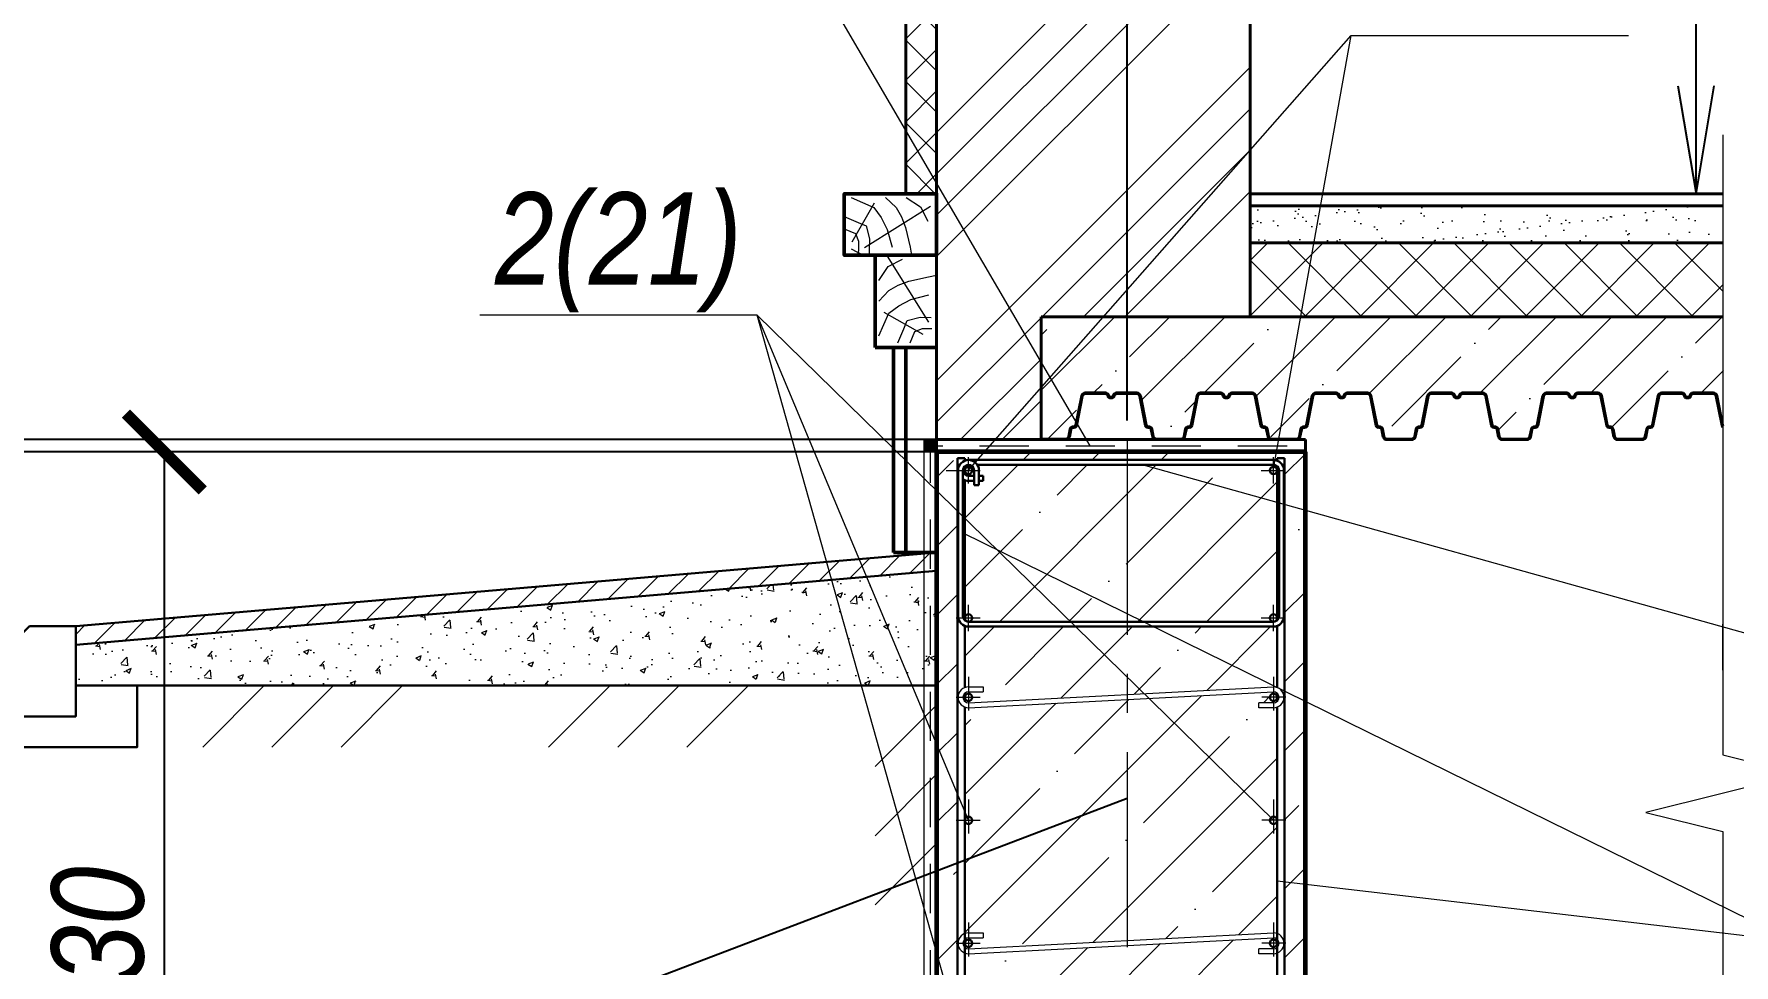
# Model space of a CAD drawing. Header units: millimetres. Extents: x 1582001 to 3303937, y 226471 to 491235.
# Drawn here: x 1839764 to 1845293, y 343861 to 346889 of the extents above; entities that cross this region are included whole.
import ezdxf

# ---------------------------------------------------------------- set-up
doc = ezdxf.new("R2010")
doc.units = ezdxf.units.MM
for name, pattern in [('CENTER', [50.8, 31.75, -6.35, 6.35, -6.35]), ('CONTI', [0]), ('DASHDOT', [25.4, 12.7, -6.35, 0, -6.35])]:
    doc.linetypes.add(name, pattern=pattern)
doc.layers.get('Defpoints').update_dxf_attribs({"color": 255, "lineweight": 30})
for name, color, linetype, lineweight in [('A-Wall-G', 22, 'Continuous', 50), ('армирование', 20, 'Continuous', 30), ('Монолит', 234, 'Continuous', 60), ('Осевые', 214, 'DASHDOT', 13), ('Оси', 251, 'CENTER', 9), ('перекрытия', 7, 'Continuous', 40), ('Размеры', 7, 'Continuous', 18), ('средние', 92, 'Continuous', 30), ('Стены несущие', 7, 'Continuous', 40), ('Штриховка', 252, 'Continuous', 15)]:
    doc.layers.add(name, color=color, linetype=linetype, lineweight=lineweight)
doc.styles.get("Standard").update_dxf_attribs({"font": 'ARIALNI.TTF', "height": 300})
doc.styles.add('Текст', font='ARIALNI.TTF')
doc.dimstyles.new('х2', dxfattribs={"dimscale": 100, "dimtxt": 2.5, "dimasz": 2.5, "dimexe": 1.25, "dimexo": 0.625, "dimtad": 1, "dimdec": 0, "dimlfac": 0.5, "dimtxsty": 'Standard', "dimblk": 'ARCHTICK', "dimcen": 2.5, "dimadec": 0, "dimazin": 0, "dimtfac": 1, "dimtdec": 0, "dimtmove": 0, "dimatfit": 3, "dimfxl": 0, "dimarcsym": 0})

# ---------------------------------------------------------------- blocks, each defined once
blk = doc.blocks.new('_ArchTick')
at = {"color": 0, "linetype": 'ByBlock', "const_width": 0.15}
blk.add_lwpolyline([(-0.5, -0.5), (0.5, 0.5)], dxfattribs=at)
blk = doc.blocks.new('*D1310')
at = {"layer": 'Defpoints', "color": 0, "lineweight": -3, "ltscale": 100, "transparency": 16777216}
for p in [(1842699.3, 345530.1), (1839058.5, 344870.1), (1839526.1, 344870.1)]:
    blk.add_point(p, dxfattribs=at)
at = {"layer": 'Размеры', "color": 0, "lineweight": -2, "ltscale": 100, "transparency": 16777216}
for p, q in [((1842636.8, 345530.1), (1838933.5, 345530.1)), ((1839058.5, 345530.1), (1839058.5, 344870.1)), ((1839463.6, 344870.1), (1838933.5, 344870.1))]:
    blk.add_line(p, q, dxfattribs=at)
at = {"layer": 'Размеры', "color": 0, "lineweight": -2, "ltscale": 100, "transparency": 16777216, "xscale": 250, "yscale": 250, "zscale": 250}
for p, rotation in [((1839058.5, 345530.1), 90), ((1839058.5, 344870.1), 270)]:
    blk.add_blockref('_ArchTick', p, dxfattribs=dict(at, rotation=rotation))
at = {"layer": 'Размеры', "color": 0, "ltscale": 100, "transparency": 16777216, "insert": (1838746.7, 345230.1), "char_height": 300, "attachment_point": 5, "rotation": 90}
blk.add_mtext('330', dxfattribs=at)
blk = doc.blocks.new('*D1311')
at = {"layer": 'Defpoints', "color": 0, "lineweight": -3, "ltscale": 100, "transparency": 16777216}
for p in [(1839058.5, 345570.1), (1842792.9, 345570.1), (1842792.9, 345530.1)]:
    blk.add_point(p, dxfattribs=at)
at = {"layer": 'Размеры', "color": 0, "lineweight": -2, "ltscale": 100, "transparency": 16777216}
for p, q in [((1839058.5, 345570.1), (1839058.5, 346560.4)), ((1842730.4, 345570.1), (1838933.5, 345570.1)), ((1839058.5, 345530.1), (1839058.5, 345570.1)), ((1842730.4, 345530.1), (1838933.5, 345530.1)), ((1839058.5, 345530.1), (1839058.5, 345280.1))]:
    blk.add_line(p, q, dxfattribs=at)
at = {"layer": 'Размеры', "color": 0, "lineweight": -2, "ltscale": 100, "transparency": 16777216, "xscale": 250, "yscale": 250, "zscale": 250}
for p, rotation in [((1839058.5, 345570.1), 270), ((1839058.5, 345530.1), 90)]:
    blk.add_blockref('_ArchTick', p, dxfattribs=dict(at, rotation=rotation))
at = {"layer": 'Размеры', "color": 0, "ltscale": 100, "transparency": 16777216, "insert": (1838842.8, 346315.2), "char_height": 300, "attachment_point": 5, "rotation": 90}
blk.add_mtext('20', dxfattribs=at)
blk = doc.blocks.new('*D1314')
at = {"layer": 'Defpoints', "color": 0, "lineweight": -3, "ltscale": 100, "transparency": 16777216}
for p in [(1840187.8, 345530.1), (1842754.2, 345530.1), (1841799.3, 342070.1)]:
    blk.add_point(p, dxfattribs=at)
at = {"layer": 'Размеры', "color": 0, "lineweight": -2, "ltscale": 100, "transparency": 16777216}
for p, q in [((1842691.7, 345530.1), (1840062.8, 345530.1)), ((1840187.8, 342070.1), (1840187.8, 345530.1)), ((1841736.8, 342070.1), (1840062.8, 342070.1))]:
    blk.add_line(p, q, dxfattribs=at)
at = {"layer": 'Размеры', "color": 0, "lineweight": -2, "ltscale": 100, "transparency": 16777216, "xscale": 250, "yscale": 250, "zscale": 250}
for p, rotation in [((1840187.8, 345530.1), 90), ((1840187.8, 342070.1), 270)]:
    blk.add_blockref('_ArchTick', p, dxfattribs=dict(at, rotation=rotation))
at = {"layer": 'Размеры', "color": 0, "ltscale": 100, "transparency": 16777216, "insert": (1839972.2, 343800.1), "char_height": 300, "attachment_point": 5, "rotation": 90}
blk.add_mtext('1730', dxfattribs=at)
blk = doc.blocks.new('*D1601')
at = {"layer": 'Defpoints', "color": 0, "lineweight": -3, "ltscale": 100, "transparency": 16777216}
for p in [(1843719.3, 348244.9), (1843719.3, 346817.7), (1843319.3, 345570.1)]:
    blk.add_point(p, dxfattribs=at)
at = {"layer": 'Размеры', "color": 0, "lineweight": -2, "ltscale": 100, "transparency": 16777216}
for p, q in [((1843319.3, 345632.6), (1843319.3, 348369.9)), ((1843719.3, 346880.2), (1843719.3, 348369.9)), ((1843319.3, 348244.9), (1843719.3, 348244.9)), ((1843719.3, 348244.9), (1844650.7, 348244.9))]:
    blk.add_line(p, q, dxfattribs=at)
at = {"layer": 'Размеры', "color": 0, "lineweight": -2, "ltscale": 100, "transparency": 16777216, "xscale": 250, "yscale": 250, "zscale": 250, "rotation": 180}
blk.add_blockref('_ArchTick', (1843319.3, 348244.9), dxfattribs=at)
at = {"layer": 'Размеры', "color": 0, "lineweight": -2, "ltscale": 100, "transparency": 16777216, "xscale": 250, "yscale": 250, "zscale": 250}
blk.add_blockref('_ArchTick', (1843719.3, 348244.9), dxfattribs=at)
at = {"layer": 'Размеры', "color": 0, "ltscale": 100, "transparency": 16777216, "insert": (1844310, 348460.6), "char_height": 300, "attachment_point": 5}
blk.add_mtext('200', dxfattribs=at)
blk = doc.blocks.new('1')
at = {"layer": 'перекрытия', "lineweight": 40, "ltscale": 100}
for p, q in [((132.3, 142.3), (113.5, 46.8)), ((134, 141.9), (115.3, 46.5)), ((209.6, 151.8), (143.9, 151.8)), ((209.6, 150), (143.9, 150)), ((229.8, 137.8), (225.5, 137.8)), ((229.8, 136), (225.5, 136)), ((311.4, 151.8), (245.6, 151.8)), ((311.4, 150), (245.6, 150)), ((321.2, 141.9), (340, 46.5)), ((323, 142.3), (341.8, 46.8)), ((507.3, 142.3), (488.5, 46.8)), ((509, 141.9), (490.3, 46.5)), ((584.6, 151.8), (518.9, 151.8)), ((584.6, 150), (518.9, 150)), ((604.8, 137.8), (600.5, 137.8)), ((604.8, 136), (600.5, 136)), ((686.4, 151.8), (620.6, 151.8)), ((686.4, 150), (620.6, 150)), ((696.2, 141.9), (715, 46.5)), ((698, 142.3), (716.8, 46.8)), ((0, 1.8), (80.3, 1.8)), ((95, 33.9), (90.3, 10)), ((96.7, 33.5), (92, 9.7)), ((107.4, 41.8), (104.6, 41.8)), ((107.4, 40), (104.6, 40)), ((347.8, 41.8), (350.7, 41.8)), ((347.8, 40), (350.7, 40)), ((358.5, 33.5), (363.2, 9.7)), ((360.3, 33.9), (365, 10)), ((375, 1.8), (455.3, 1.8)), ((375, 0), (455.3, 0)), ((470, 33.9), (465.3, 10)), ((470, 33.9), (465.3, 10)), ((471.7, 33.5), (467, 9.7)), ((471.7, 33.5), (467, 9.7)), ((482.4, 41.8), (479.6, 41.8)), ((482.4, 41.8), (479.6, 41.8)), ((482.4, 40), (479.6, 40)), ((482.4, 40), (479.6, 40)), ((722.8, 41.8), (725.7, 41.8)), ((722.8, 40), (725.7, 40)), ((733.5, 33.5), (738.2, 9.7)), ((735.3, 33.9), (740, 10)), ((750, 1.8), (830.3, 1.8)), ((750, 0), (830.3, 0))]:
    blk.add_line(p, q, dxfattribs=at)
for centre, radius, start, end in [((143.9, 140), 11.8, 90, 168.8738), ((143.9, 140), 10, 90, 168.8738), ((209.6, 142), 9.8, 7.1808, 90), ((209.6, 142), 8, 7.1808, 90), ((225.5, 144), 8, 187.1808, 270), ((225.5, 144), 6.2, 187.1808, 270), ((229.8, 144), 6.2, 270, 352.8192), ((229.8, 144), 8, 270, 352.8192), ((245.6, 142), 9.8, 90, 172.8192), ((245.6, 142), 8, 90, 172.8192), ((311.4, 140), 11.8, 11.1262, 90), ((311.4, 140), 10, 11.1262, 90), ((518.9, 140), 11.8, 90, 168.8738), ((518.9, 140), 10, 90, 168.8738), ((584.6, 142), 9.8, 7.1808, 90), ((584.6, 142), 8, 7.1808, 90), ((600.5, 144), 8, 187.1808, 270), ((600.5, 144), 6.2, 187.1808, 270), ((604.8, 144), 6.2, 270, 352.8192), ((604.8, 144), 8, 270, 352.8192), ((620.6, 142), 9.8, 90, 172.8192), ((620.6, 142), 8, 90, 172.8192), ((686.4, 140), 11.8, 11.1262, 90), ((686.4, 140), 10, 11.1262, 90), ((80.3, 12), 10.2, 270, 348.8738), ((80.3, 12), 12, 270, 348.8738), ((104.6, 32), 9.8, 90, 168.8738), ((104.6, 32), 8, 90, 168.8738), ((107.4, 48), 6.2, 270, 348.8738), ((107.4, 48), 8, 270, 348.8738), ((347.8, 48), 8, 191.1262, 270), ((347.8, 48), 6.2, 191.1262, 270), ((350.7, 32), 9.8, 11.1262, 90), ((350.7, 32), 8, 11.1262, 90), ((375, 12), 12, 191.1262, 270), ((375, 12), 10.2, 191.1262, 270), ((455.3, 12), 10.2, 270, 348.8738), ((455.3, 12), 10.2, 270, 348.8738), ((455.3, 12), 12, 270, 348.8738), ((455.3, 12), 12, 270, 348.8738), ((479.6, 32), 9.8, 90, 168.8738), ((479.6, 32), 9.8, 90, 168.8738), ((479.6, 32), 8, 90, 168.8738), ((479.6, 32), 8, 90, 168.8738), ((482.4, 48), 6.2, 270, 348.8738), ((482.4, 48), 6.2, 270, 348.8738), ((482.4, 48), 8, 270, 348.8738), ((482.4, 48), 8, 270, 348.8738), ((722.8, 48), 8, 191.1262, 270), ((722.8, 48), 6.2, 191.1262, 270), ((725.7, 32), 9.8, 11.1262, 90), ((725.7, 32), 8, 11.1262, 90), ((750, 12), 12, 191.1262, 270), ((750, 12), 10.2, 191.1262, 270)]:
    blk.add_arc(centre, radius, start, end, dxfattribs=at)

msp = doc.modelspace()

# ---------------------------------------------------------------- hatches: boundary and pattern name
at = {"layer": 'Размеры', "ltscale": 100}
h = msp.add_hatch(dxfattribs=at)
h.set_pattern_fill('ANSI34', color=256, scale=30, style=0)
h.set_pattern_definition([(45, (310610.5, 67226.4), (-404.11153, 404.11153), []), (45, (310745.2, 67226.4), (-404.11153, 404.11153), []), (45, (310879.9, 67226.4), (-404.11153, 404.11153), []), (45, (311014.6, 67226.4), (-404.11153, 404.11153), [])])
h.paths.add_polyline_path([(1842699.3, 345570.1), (1843039.3, 345570.1), (1843039.3, 345970.1), (1843719.3, 345970.1), (1843719.3, 347665.3), (1843284.3, 347665.3), (1843221.8, 347415.3), (1843096.8, 347915.3), (1843034.3, 347665.3), (1842699.3, 347665.3)])
h = msp.add_hatch(dxfattribs=at)
h.set_pattern_fill('ANSI37', color=256, scale=30, style=0)
h.set_pattern_definition([(45, (310610.51, 67226.4), (-67.351921, 67.351921), []), (135, (310610.51, 67226.4), (-67.351921, -67.351921), [])])
h.paths.add_polyline_path([(1842699.3, 347665.3), (1842599.3, 347665.3), (1842599.3, 346370.1), (1842699.3, 346370.1)])
h = msp.add_hatch(dxfattribs=at)
h.set_pattern_fill('AR-SAND', color=256, scale=2, style=0)
h.set_pattern_definition([(37.5, (310610.51, 67226.4), (-3.2000626, 97.8826475), [0, -77.216, 0, -86.36, 0, -82.55]), (7.5, (310610.51, 67226.4), (89.904657, 143.36502), [0, -41.656, 0, -69.596, 0, -26.67]), (327.5, (310548.03, 67226.4), (158.198474, 0.287437), [0, -25.4, 0, -91.44, 0, -119.38]), (317.5, (310548.03, 67226.4), (152.71129, 44.585865), [0, -12.7, 0, -59.944, 0, -68.58])])
h.paths.add_polyline_path([(1845256.9, 346210.1), (1845256.9, 346330.1), (1843719.3, 346330.1), (1843719.3, 346210.1)])
h = msp.add_hatch(dxfattribs=at)
h.set_pattern_fill('ANSI37', color=256, scale=40, style=0)
h.set_pattern_definition([(45, (310610.51, 67226.4), (-89.802561, 89.802561), []), (135, (310610.51, 67226.4), (-89.802561, -89.802561), [])])
h.paths.add_polyline_path([(1845256.9, 345970.1), (1845256.9, 346210.1), (1843719.3, 346210.1), (1843719.3, 345970.1)])
h = msp.add_hatch(dxfattribs=at)
h.set_pattern_fill('ANSI35', color=256, scale=40, style=0)
h.set_pattern_definition([(45, (311969.05, 67226.4), (-179.605122, 179.605122), []), (45, (312148.65, 67226.4), (-179.605122, 179.605122), [317.5, -63.5, 0, -63.5])])
h.paths.add_polyline_path([(1843039.3, 345571.9), (1843039.3, 345970.1), (1845256.9, 345970.1), (1845262.1, 345618.1), (1845233.2, 345719.2), (1845051.6, 345719.9), (1844994.6, 345571.9), (1844914.3, 345571.9), (1844853.9, 345721.4), (1844680.1, 345721.5), (1844619.6, 345571.9), (1844539.3, 345571.9), (1844479.4, 345721.3), (1844302, 345720.2), (1844244.6, 345571.9), (1844164.3, 345571.9), (1844107.4, 345719.8), (1844100.7, 345721.9), (1843928.7, 345721), (1843869.6, 345571.9), (1843789.3, 345571.9), (1843733.2, 345719.2), (1843725.7, 345721.9), (1843558.2, 345721.9), (1843546.6, 345712.4), (1843494.6, 345571.9), (1843414.3, 345571.9), (1843362.3, 345712.4), (1843353, 345721.7), (1843183.2, 345721.9), (1843171.2, 345710.6), (1843119.6, 345571.9)])
at = {"layer": 'Размеры', "linetype": 'Continuous', "ltscale": 20}
for points in [[(1842699.3, 345530.1), (1842659.3, 345530.1), (1842659.3, 345570.1), (1842699.3, 345530.1)], [(1842699.3, 345530.1), (1842699.3, 345570.1), (1842659.3, 345570.1), (1842699.3, 345530.1)]]:
    msp.add_hatch(color=256, dxfattribs=at).paths.add_polyline_path(points, flags=0)
at = {"layer": 'Размеры', "ltscale": 100}
h = msp.add_hatch(dxfattribs=at)
h.set_pattern_fill('ANSI35', color=256, scale=50, style=0)
h.set_pattern_definition([(45, (310610.5, 67226.4), (-224.5064, 224.5064), []), (45, (310835.02, 67226.4), (-224.5064, 224.5064), [396.875, -79.375, 0, -79.375])])
h.paths.add_polyline_path([(1843319.3, 345488.1), (1843319.3, 344978.1), (1843795.3, 344978.1, -0.414214), (1843783.3, 344990.1, -1), (1843807.3, 344990.1), (1843807.3, 345470.1, -1), (1843783.3, 345470.1, -0.414214), (1843795.3, 345482.1), (1843795.3, 345488.1)], flags=17)
h.paths.add_polyline_path([(1842791.3, 344990.1, -1), (1842815.3, 344990.1, -0.414214), (1842803.3, 344978.1), (1843319.3, 344978.1), (1843319.3, 345488.1), (1842832.1, 345488.1, -0.140388), (1842837.3, 345470.1), (1842837.3, 345452.1), (1842851.3, 345452.1), (1842851.3, 345436.1), (1842837.3, 345436.1), (1842837.3, 345422.1), (1842821.3, 345422.1), (1842821.3, 345436.1), (1842803.3, 345436.1, -0.090423), (1842791.3, 345438.3)], flags=17)
h.paths.add_polyline_path([(1843319.3, 344741.1), (1843319.3, 344962.1), (1842803.3, 344962.1, -0.090423), (1842791.3, 344964.3), (1842791.3, 344763.9, -0.090423), (1842803.3, 344766.1), (1842851.3, 344766.1), (1842851.3, 344750.1), (1842803.3, 344750.1), (1842803.3, 344744.1, -0.414214), (1842815.3, 344732.1, -0.414214), (1842803.3, 344720.1), (1842803.3, 344714.1)], flags=17)
h.paths.add_polyline_path([(1843795.3, 344766.1, -0.090423), (1843807.3, 344763.9), (1843807.3, 344964.3, -0.090423), (1843795.3, 344962.1), (1843319.3, 344962.1), (1843319.3, 344741.1)], flags=17)
h.paths.add_polyline_path([(1843319.3, 343941.1), (1843795.3, 343966.1, -0.090423), (1843807.3, 343963.9), (1843807.3, 344332.1, -1), (1843783.3, 344332.1, -1), (1843807.3, 344332.1), (1843807.3, 344700.3, -0.090423), (1843795.3, 344698.1), (1843747.3, 344698.1), (1843747.3, 344714.1), (1843795.3, 344714.1), (1843795.3, 344720.1, -0.414214), (1843783.3, 344732.1, -0.414214), (1843795.3, 344744.1), (1843795.3, 344750.1), (1843319.3, 344725.1)], flags=17)
h.paths.add_polyline_path([(1843319.3, 344725.1), (1842803.3, 344698.1, -0.090423), (1842791.3, 344700.3), (1842791.3, 344332.1, -1), (1842815.3, 344332.1, -1), (1842791.3, 344332.1), (1842791.3, 343963.9, -0.090423), (1842803.3, 343966.1), (1842851.3, 343966.1), (1842851.3, 343950.1), (1842803.3, 343950.1), (1842803.3, 343944.1, -0.414214), (1842815.3, 343932.1, -0.414214), (1842803.3, 343920.1), (1842803.3, 343914.1), (1843319.3, 343941.1)], flags=17)
h.paths.add_polyline_path([(1843319.3, 343141.1), (1843319.3, 343925.1), (1842803.3, 343898.1, -0.090423), (1842791.3, 343900.3), (1842791.3, 343532.1, -1), (1842815.3, 343532.1, -1), (1842791.3, 343532.1), (1842791.3, 343163.9, -0.090423), (1842803.3, 343166.1), (1842851.3, 343166.1), (1842851.3, 343150.1), (1842803.3, 343150.1), (1842803.3, 343144.1, -0.414214), (1842815.3, 343132.1, -0.414214), (1842803.3, 343120.1), (1842803.3, 343114.1)], flags=17)
h.paths.add_polyline_path([(1843795.3, 343166.1, -0.090423), (1843807.3, 343163.9), (1843807.3, 343532.1, -1), (1843783.3, 343532.1, -1), (1843807.3, 343532.1), (1843807.3, 343900.3, -0.090423), (1843795.3, 343898.1), (1843747.3, 343898.1), (1843747.3, 343914.1), (1843795.3, 343914.1), (1843795.3, 343920.1, -0.414214), (1843783.3, 343932.1, -0.414214), (1843795.3, 343944.1), (1843795.3, 343950.1), (1843319.3, 343925.1), (1843319.3, 343141.1)], flags=17)
h.paths.add_polyline_path([(1843319.3, 343125.1), (1843319.3, 342341.1), (1843795.3, 342366.1, -0.090423), (1843807.3, 342363.9), (1843807.3, 342732.1, -1), (1843783.3, 342732.1, -1), (1843807.3, 342732.1), (1843807.3, 343100.3, -0.090423), (1843795.3, 343098.1), (1843747.3, 343098.1), (1843747.3, 343114.1), (1843795.3, 343114.1), (1843795.3, 343120.1, -0.414214), (1843783.3, 343132.1, -0.414214), (1843795.3, 343144.1), (1843795.3, 343150.1)], flags=17)
h.paths.add_polyline_path([(1843319.3, 343125.1), (1842803.3, 343098.1, -0.090423), (1842791.3, 343100.3), (1842791.3, 342732.1, -1), (1842815.3, 342732.1, -1), (1842791.3, 342732.1), (1842791.3, 342363.9, -0.090423), (1842803.3, 342366.1), (1842851.3, 342366.1), (1842851.3, 342350.1), (1842803.3, 342350.1), (1842803.3, 342344.1, -0.414214), (1842815.3, 342332.1, -0.414214), (1842803.3, 342320.1), (1842803.3, 342314.1), (1843319.3, 342341.1)], flags=17)
h.paths.add_polyline_path([(1842803.3, 342298.1, -0.090423), (1842791.3, 342300.3), (1842791.3, 342016.1), (1843319.3, 342016.1), (1843319.3, 342325.1)], flags=17)
h.paths.add_polyline_path([(1843319.3, 342325.1), (1843319.3, 342016.1), (1843807.3, 342016.1), (1843807.3, 342300.3, -0.090423), (1843795.3, 342298.1), (1843747.3, 342298.1), (1843747.3, 342314.1), (1843795.3, 342314.1), (1843795.3, 342320.1, -0.414214), (1843783.3, 342332.1, -0.414214), (1843795.3, 342344.1), (1843795.3, 342350.1)], flags=17)
h.paths.add_polyline_path([(1844287.3, 341972.1, -0.414214), (1844299.3, 341984.1), (1843899.3, 341984.1, -0.414214), (1843911.3, 341972.1, -1), (1843887.3, 341972.1, -0.414214), (1843899.3, 341984.1), (1843831.3, 341984.1), (1843831.3, 341370.1), (1843807.3, 341370.1), (1843807.3, 341984.1), (1843499.3, 341984.1, -0.414214), (1843511.3, 341972.1, -1), (1843487.3, 341972.1, -0.414214), (1843499.3, 341984.1), (1843319.3, 341984.1), (1843319.3, 341356.1), (1843499.3, 341356.1, -0.414214), (1843487.3, 341368.1, -1), (1843511.3, 341368.1, -0.414214), (1843499.3, 341356.1), (1843899.3, 341356.1, -0.414214), (1843887.3, 341368.1, -1), (1843911.3, 341368.1, -0.414214), (1843899.3, 341356.1), (1844299.3, 341356.1, -0.414214), (1844287.3, 341368.1, -1), (1844311.3, 341368.1, -0.414214), (1844299.3, 341356.1), (1844699.3, 341356.1, -0.414214), (1844687.3, 341368.1, -1), (1844711.3, 341368.1, -0.414214), (1844699.3, 341356.1), (1844763.1, 341356.1), (1844763.1, 341324.1), (1843319.3, 341324.1), (1843319.3, 341270.1), (1844799.3, 341270.1), (1844799.3, 342070.1), (1843899.3, 342070.1), (1843899.3, 345530.1), (1843319.3, 345530.1), (1843319.3, 345504.1), (1843795.3, 345504.1, -0.090423), (1843807.3, 345501.9), (1843807.3, 345510.1), (1843831.3, 345510.1), (1843831.3, 342016.1), (1844759.3, 342016.1), (1844759.3, 341984.1), (1844699.3, 341984.1, -0.414214), (1844711.3, 341972.1, -1), (1844687.3, 341972.1, -0.414214), (1844699.3, 341984.1), (1844299.3, 341984.1, -0.414214), (1844311.3, 341972.1, -1)])
h.paths.add_polyline_path([(1843087.3, 341972.1, -0.414214), (1843099.3, 341984.1), (1842791.3, 341984.1), (1842791.3, 341370.1), (1842767.3, 341370.1), (1842767.3, 341984.1), (1842699.3, 341984.1, -0.414214), (1842711.3, 341972.1, -1), (1842687.3, 341972.1, -0.414214), (1842699.3, 341984.1), (1842299.3, 341984.1, -0.414214), (1842311.3, 341972.1, -1), (1842287.3, 341972.1, -0.414214), (1842299.3, 341984.1), (1841899.3, 341984.1, -0.414214), (1841911.3, 341972.1, -1), (1841887.3, 341972.1, -0.414214), (1841899.3, 341984.1), (1841839.3, 341984.1), (1841839.3, 342016.1), (1842767.3, 342016.1), (1842767.3, 345510.1), (1842791.3, 345510.1), (1842791.3, 345501.9, -0.090423), (1842803.3, 345504.1), (1843319.3, 345504.1), (1843319.3, 345530.1), (1842699.3, 345530.1), (1842699.3, 342070.1), (1841799.3, 342070.1), (1841799.3, 341270.1), (1843319.3, 341270.1), (1843319.3, 341324.1), (1841843.1, 341324.1), (1841843.1, 341356.1), (1841899.3, 341356.1, -0.414214), (1841887.3, 341368.1, -1), (1841911.3, 341368.1, -0.414214), (1841899.3, 341356.1), (1842299.3, 341356.1, -0.414214), (1842287.3, 341368.1, -1), (1842311.3, 341368.1, -0.414214), (1842299.3, 341356.1), (1842699.3, 341356.1, -0.414214), (1842687.3, 341368.1, -1), (1842711.3, 341368.1, -0.414214), (1842699.3, 341356.1), (1843099.3, 341356.1, -0.414214), (1843087.3, 341368.1, -1), (1843111.3, 341368.1, -0.414214), (1843099.3, 341356.1), (1843319.3, 341356.1), (1843319.3, 341984.1), (1843099.3, 341984.1, -0.414214), (1843111.3, 341972.1, -1)])
h.paths.add_polyline_path([(1842959.9, 343884.1), (1843662.7, 343884.1), (1843662.7, 343427.7), (1842959.9, 343427.7)], flags=9)
h = msp.add_hatch(dxfattribs=at)
h.set_pattern_fill('ANSI31', color=256, scale=20, style=0)
h.set_pattern_definition([(45, (310610.51, 67226.4), (-44.9012806, 44.9012806), [])])
h.paths.add_polyline_path([(1842699.3, 345143.2), (1842699.3, 345203.4), (1839899.3, 344963.2), (1839899.3, 344903)])
h = msp.add_hatch(dxfattribs=at)
h.set_pattern_fill('AR-CONC', color=256, style=0)
h.set_pattern_definition([(50, (310610.51, 67226.4), (182.184669, -15.939086), [19.05, -209.55]), (355, (310610.51, 67226.4), (-35.242826, 191.056643), [15.24, -167.64]), (100.451, (310625.7, 67225.07), (146.942502, 175.116688), [16.19, -178.09]), (46.1842, (310610.5, 67277.2), (271.07904, -42.042328), [28.575, -314.325]), (96.6356, (310633.1, 67273.7), (237.404234, 247.425556), [24.285, -267.135]), (351.184, (310610.5, 67277.2), (237.404606, 247.42512), [22.86, -251.46]), (21, (310635.91, 67264.5), (151.61488, -102.265519), [19.05, -209.55]), (326, (310635.91, 67264.5), (61.802028, 184.187966), [15.24, -167.64]), (71.4514, (310648.55, 67255.98), (213.41649, 81.922858), [16.19, -178.09]), (37.5, (310610.51, 67226.4), (3.0886033, 84.555039), [0, -165.608, 0, -170.18, 0, -168.275]), (7.5, (310610.51, 67226.4), (66.8196625, 100.180575), [0, -97.028, 0, -161.798, 0, -64.135]), (327.5, (310553.87, 67226.4), (135.5905952, -5.728744), [0, -63.5, 0, -198.12, 0, -262.89]), (317.5, (310528.47, 67226.4), (148.129181, 25.426491), [0, -82.55, 0, -131.572, 0, -186.69])])
h.paths.add_polyline_path([(1842699.3, 344770.1), (1842699.3, 345143.2), (1839899.3, 344903), (1839899.3, 344770.1), (1840099.3, 344770.1)])

# ---------------------------------------------------------------- linework, layer by layer
at = {"layer": 'A-Wall-G', "ltscale": 100}
for p, q in [((1842699.3, 346170.1), (1842399.3, 346170.1)), ((1842699.3, 346170.1), (1842399.3, 346170.1)), ((1842499.3, 346170.1), (1842499.3, 345870.1)), ((1842499.3, 346170.1), (1842499.3, 345870.1)), ((1842499.3, 345870.1), (1842699.3, 345870.1)), ((1842499.3, 345870.1), (1842699.3, 345870.1)), ((1842559.3, 345870.1), (1842559.3, 345203.4)), ((1842599.3, 345870.1), (1842599.3, 345570.1)), ((1842599.3, 345870.1), (1842599.3, 345203.4)), ((1842699.3, 345203.4), (1842559.3, 345203.4))]:
    msp.add_line(p, q, dxfattribs=at)
msp.add_lwpolyline([(1842699.3, 346170.1), (1842399.3, 346170.1), (1842399.3, 346370.1), (1842699.3, 346370.1), (1842699.3, 346170.1)], dxfattribs=at)
msp.add_lwpolyline([(1842699.3, 346170.1), (1842399.3, 346170.1), (1842399.3, 346370.1), (1842699.3, 346370.1), (1842699.3, 346170.1)], dxfattribs=at)
at = {"layer": 'армирование'}
for p, q in [((1842767.3, 342016.1), (1842767.3, 345510.1)), ((1842767.3, 345510.1), (1842791.3, 345510.1)), ((1842791.3, 345501.9), (1842791.3, 345510.1)), ((1842803.3, 345504.1), (1843795.3, 345504.1)), ((1842809.3, 345498.1), (1842809.3, 345498.1)), ((1843807.3, 345510.1), (1843831.3, 345510.1)), ((1843807.3, 345501.9), (1843807.3, 345510.1)), ((1843831.3, 342016.1), (1843831.3, 345510.1)), ((1842769.3, 344996.1), (1842769.3, 345470.1)), ((1842785.3, 344996.1), (1842785.3, 345470.1)), ((1842785.3, 344996.1), (1842785.3, 345470.1)), ((1842785.3, 344996.1), (1842785.3, 345470.1)), ((1842791.3, 345456.7), (1842791.3, 345483.5)), ((1842791.3, 344988.7), (1842791.3, 345438.3)), ((1842821.3, 345452.1), (1842803.3, 345452.1)), ((1842821.3, 345436.1), (1842803.3, 345436.1)), ((1842821.3, 345422.1), (1842821.3, 345470.1)), ((1842832.1, 345488.1), (1843795.3, 345488.1)), ((1842832.1, 345488.1), (1843795.3, 345488.1)), ((1842832.1, 345488.1), (1843795.3, 345488.1)), ((1842837.3, 345422.1), (1842837.3, 345470.1)), ((1842851.3, 345452.1), (1842837.3, 345452.1)), ((1842851.3, 345436.1), (1842837.3, 345436.1)), ((1842851.3, 345436.1), (1842851.3, 345452.1)), ((1843807.3, 344982.7), (1843807.3, 345483.5)), ((1843813.3, 344996.1), (1843813.3, 345470.1)), ((1843829.3, 344996.1), (1843829.3, 345470.1)), ((1842821.3, 345422.1), (1842837.3, 345422.1)), ((1842791.3, 344763.9), (1842791.3, 344964.3)), ((1843795.3, 344978.1), (1842803.3, 344978.1)), ((1843795.3, 344962.1), (1842803.3, 344962.1)), ((1843807.3, 344763.9), (1843807.3, 344964.3)), ((1842791.3, 344718.7), (1842791.3, 344745.5)), ((1843807.3, 344718.7), (1843807.3, 344745.5)), ((1842791.3, 343163.9), (1842791.3, 344700.3)), ((1843807.3, 343163.9), (1843807.3, 344700.3)), ((1843807.3, 343163.9), (1843807.3, 344700.3)), ((1843807.3, 343163.9), (1843807.3, 344700.3)), ((1842791.3, 343918.7), (1842791.3, 343945.5)), ((1843807.3, 343918.7), (1843807.3, 343945.5))]:
    msp.add_line(p, q, dxfattribs=at)
at = {"layer": 'армирование', "lineweight": 20}
for p, q in [((1842803.3, 344714.1), (1843795.3, 344766.1)), ((1842803.3, 344766.1), (1842851.3, 344766.1)), ((1842803.3, 344714.1), (1843795.3, 344766.1)), ((1842803.3, 344714.1), (1843795.3, 344766.1)), ((1842803.3, 344750.1), (1842851.3, 344750.1)), ((1842803.3, 344698.1), (1843795.3, 344750.1)), ((1842851.3, 344766.1), (1842851.3, 344750.1)), ((1843795.3, 344714.1), (1843747.3, 344714.1)), ((1843747.3, 344698.1), (1843747.3, 344714.1)), ((1843795.3, 344698.1), (1843747.3, 344698.1)), ((1842803.3, 343914.1), (1843795.3, 343966.1)), ((1842803.3, 343966.1), (1842851.3, 343966.1)), ((1842803.3, 343914.1), (1843795.3, 343966.1)), ((1842803.3, 343914.1), (1843795.3, 343966.1)), ((1842803.3, 343950.1), (1842851.3, 343950.1)), ((1842803.3, 343898.1), (1843795.3, 343950.1)), ((1842851.3, 343966.1), (1842851.3, 343950.1)), ((1843795.3, 343914.1), (1843747.3, 343914.1)), ((1843747.3, 343898.1), (1843747.3, 343914.1)), ((1843795.3, 343898.1), (1843747.3, 343898.1))]:
    msp.add_line(p, q, dxfattribs=at)
at = {"layer": 'армирование'}
for centre in [(1842803.3, 345470.1), (1843795.3, 345470.1), (1842803.3, 344990.1), (1843795.3, 344990.1), (1842803.3, 344732.1), (1843795.3, 344732.1), (1842803.3, 344332.1), (1843795.3, 344332.1), (1843795.3, 344332.1), (1843795.3, 344332.1), (1842803.3, 343932.1), (1843795.3, 343932.1)]:
    msp.add_circle(centre, 12, dxfattribs=at)
for centre, radius, start, end in [((1842803.3, 345470.1), 34, 90, 180), ((1842803.3, 345470.1), 34, 90, 180), ((1842803.3, 345470.1), 34, 0, 90), ((1843795.3, 345470.1), 34, 0, 90), ((1842803.3, 345470.1), 18, 0, 180), ((1842803.3, 345470.1), 18, 90, 270), ((1842803.3, 345470.1), 34, 238.0343, 270), ((1843795.3, 345470.1), 18, 0, 90), ((1842803.3, 344996.1), 34, 180, 270), ((1842803.3, 344996.1), 18, 180, 270), ((1843795.3, 344996.1), 18, 270, 0), ((1843795.3, 344996.1), 34, 270, 0)]:
    msp.add_arc(centre, radius, start, end, dxfattribs=at)
at = {"layer": 'армирование', "lineweight": 20}
for centre, radius, start, end in [((1842803.3, 344732.1), 34, 90, 270), ((1842803.3, 344732.1), 18, 90, 270), ((1843795.3, 344732.1), 34, 270, 90), ((1843795.3, 344732.1), 18, 270, 90), ((1842803.3, 343932.1), 34, 90, 270), ((1842803.3, 343932.1), 18, 90, 270), ((1843795.3, 343932.1), 34, 270, 90), ((1843795.3, 343932.1), 18, 270, 90)]:
    msp.add_arc(centre, radius, start, end, dxfattribs=at)
at = {"layer": 'Монолит'}
for p, q in [((1842699.3, 345530.1), (1842699.3, 342070.1)), ((1843899.3, 345530.1), (1842699.3, 345530.1)), ((1843899.3, 342070.1), (1843899.3, 345530.1))]:
    msp.add_line(p, q, dxfattribs=at)
at = {"layer": 'Осевые', "ltscale": 50}
for p, q in [((1842803.3, 345427.6), (1842803.3, 345513)), ((1843795.3, 345427.6), (1843795.3, 345513)), ((1842731, 345470.1), (1842841.5, 345470.1)), ((1842731, 345470.1), (1842841.5, 345470.1)), ((1842731, 345470.1), (1842841.5, 345470.1)), ((1843755.5, 345470.1), (1843833.5, 345470.1)), ((1843755.5, 345470.1), (1843833.5, 345470.1)), ((1843755.5, 345470.1), (1843833.5, 345470.1)), ((1842803.3, 344947.6), (1842803.3, 345033)), ((1843795.3, 344947.6), (1843795.3, 345033)), ((1842763.5, 344990.1), (1842841.5, 344990.1)), ((1843755.5, 344990.1), (1843833.5, 344990.1)), ((1842803.3, 344799.2), (1842803.3, 344689.2)), ((1843795.3, 344799.2), (1843795.3, 344689.2)), ((1842763.5, 344732.1), (1842841.5, 344732.1)), ((1843835.1, 344732.1), (1843757.1, 344732.1)), ((1842803.3, 344399.2), (1842803.3, 344289.2)), ((1842803.3, 344399.2), (1842803.3, 344289.2)), ((1842803.3, 344399.2), (1842803.3, 344289.2)), ((1843795.3, 344399.2), (1843795.3, 344289.2)), ((1842763.5, 344332.1), (1842841.5, 344332.1)), ((1843835.1, 344332.1), (1843757.1, 344332.1)), ((1842803.3, 343999.2), (1842803.3, 343889.2)), ((1843795.3, 343999.2), (1843795.3, 343889.2)), ((1842763.5, 343932.1), (1842841.5, 343932.1)), ((1843835.1, 343932.1), (1843757.1, 343932.1))]:
    msp.add_line(p, q, dxfattribs=at)
at = {"layer": 'Оси', "ltscale": 20}
msp.add_line((1843319.3, 345570.1), (1843319.3, 337870.3), dxfattribs=at)
at = {"layer": 'перекрытия', "lineweight": 40, "ltscale": 100}
for p, q in [((1844671.6, 345712.4), (1844652.8, 345616.9)), ((1844673.3, 345712), (1844654.6, 345616.5)), ((1844748.9, 345721.9), (1844683.2, 345721.9)), ((1844748.9, 345720.1), (1844683.2, 345720.1)), ((1844850.7, 345721.9), (1844784.9, 345721.9)), ((1844850.7, 345720.1), (1844784.9, 345720.1)), ((1844860.5, 345712), (1844879.3, 345616.5)), ((1844862.3, 345712.4), (1844881.1, 345616.9)), ((1845046.6, 345712.4), (1845027.8, 345616.9)), ((1845048.3, 345712), (1845029.6, 345616.5)), ((1845123.9, 345721.9), (1845058.2, 345721.9)), ((1845123.9, 345720.1), (1845058.2, 345720.1)), ((1845225.7, 345721.9), (1845159.9, 345721.9)), ((1845225.7, 345720.1), (1845159.9, 345720.1)), ((1845235.5, 345712), (1845254.3, 345616.5)), ((1845237.3, 345712.4), (1845256.1, 345616.9)), ((1844769.1, 345707.9), (1844764.8, 345707.9)), ((1844769.1, 345706.1), (1844764.8, 345706.1)), ((1845144.1, 345707.9), (1845139.8, 345707.9)), ((1845144.1, 345706.1), (1845139.8, 345706.1)), ((1844634.3, 345604), (1844629.6, 345580.1)), ((1844636, 345603.6), (1844631.3, 345579.8)), ((1844646.7, 345611.9), (1844643.9, 345611.9)), ((1844646.7, 345610.1), (1844643.9, 345610.1)), ((1844887.1, 345611.9), (1844890, 345611.9)), ((1844887.1, 345610.1), (1844890, 345610.1)), ((1844897.8, 345603.6), (1844902.5, 345579.8)), ((1844899.6, 345604), (1844904.3, 345580.1)), ((1845009.3, 345604), (1845004.6, 345580.1)), ((1845009.3, 345604), (1845004.6, 345580.1)), ((1845011, 345603.6), (1845006.3, 345579.8)), ((1845011, 345603.6), (1845006.3, 345579.8)), ((1845021.7, 345611.9), (1845018.9, 345611.9)), ((1845021.7, 345611.9), (1845018.9, 345611.9)), ((1845021.7, 345610.1), (1845018.9, 345610.1)), ((1845021.7, 345610.1), (1845018.9, 345610.1)), ((1844539.3, 345571.9), (1844619.6, 345571.9)), ((1844914.3, 345571.9), (1844994.6, 345571.9)), ((1844914.3, 345570.1), (1844994.6, 345570.1))]:
    msp.add_line(p, q, dxfattribs=at)
for centre, radius, start, end in [((1844683.2, 345710.1), 11.8, 90, 168.8738), ((1844683.2, 345710.1), 10, 90, 168.8738), ((1844748.9, 345712.1), 9.8, 7.1808, 90), ((1844748.9, 345712.1), 8, 7.1808, 90), ((1844764.8, 345714.1), 8, 187.1808, 270), ((1844764.8, 345714.1), 6.2, 187.1808, 270), ((1844769.1, 345714.1), 6.2, 270, 352.8192), ((1844769.1, 345714.1), 8, 270, 352.8192), ((1844784.9, 345712.1), 9.8, 90, 172.8192), ((1844784.9, 345712.1), 8, 90, 172.8192), ((1844850.7, 345710.1), 11.8, 11.1262, 90), ((1844850.7, 345710.1), 10, 11.1262, 90), ((1845058.2, 345710.1), 11.8, 90, 168.8738), ((1845058.2, 345710.1), 10, 90, 168.8738), ((1845123.9, 345712.1), 9.8, 7.1808, 90), ((1845123.9, 345712.1), 8, 7.1808, 90), ((1845139.8, 345714.1), 8, 187.1808, 270), ((1845139.8, 345714.1), 6.2, 187.1808, 270), ((1845144.1, 345714.1), 6.2, 270, 352.8192), ((1845144.1, 345714.1), 8, 270, 352.8192), ((1845159.9, 345712.1), 9.8, 90, 172.8192), ((1845159.9, 345712.1), 8, 90, 172.8192), ((1845225.7, 345710.1), 11.8, 11.1262, 90), ((1845225.7, 345710.1), 10, 11.1262, 90), ((1844643.9, 345602.1), 9.8, 90, 168.8738), ((1844643.9, 345602.1), 8, 90, 168.8738), ((1844646.7, 345618.1), 6.2, 270, 348.8738), ((1844646.7, 345618.1), 8, 270, 348.8738), ((1844887.1, 345618.1), 8, 191.1262, 270), ((1844887.1, 345618.1), 6.2, 191.1262, 270), ((1844890, 345602.1), 9.8, 11.1262, 90), ((1844890, 345602.1), 8, 11.1262, 90), ((1845018.9, 345602.1), 9.8, 90, 168.8738), ((1845018.9, 345602.1), 9.8, 90, 168.8738), ((1845018.9, 345602.1), 8, 90, 168.8738), ((1845018.9, 345602.1), 8, 90, 168.8738), ((1845021.7, 345618.1), 6.2, 270, 348.8738), ((1845021.7, 345618.1), 6.2, 270, 348.8738), ((1845021.7, 345618.1), 8, 270, 348.8738), ((1845021.7, 345618.1), 8, 270, 348.8738), ((1845262.1, 345618.1), 8, 191.1262, 229.4241), ((1845262.1, 345618.1), 6.2, 191.1262, 212.9341), ((1844619.6, 345582.1), 10.2, 270, 348.8738), ((1844619.6, 345582.1), 12, 270, 348.8738), ((1844914.3, 345582.1), 12, 191.1262, 270), ((1844914.3, 345582.1), 10.2, 191.1262, 270), ((1844994.6, 345582.1), 10.2, 270, 348.8738), ((1844994.6, 345582.1), 10.2, 270, 348.8738), ((1844994.6, 345582.1), 12, 270, 348.8738), ((1844994.6, 345582.1), 12, 270, 348.8738)]:
    msp.add_arc(centre, radius, start, end, dxfattribs=at)
at = {"layer": 'Размеры', "lineweight": 25, "ltscale": 100}
for p, q in [((1845169.6, 346370.1), (1845169.6, 347753.7)), ((1845110.9, 346720.6), (1845169.6, 346370.1)), ((1845169.6, 346370.1), (1845228.2, 346720.6)), ((1843319.3, 344402.9), (1841301.5, 343634.7))]:
    msp.add_line(p, q, dxfattribs=at)
at = {"layer": 'Размеры', "lineweight": 9, "ltscale": 100}
for p, q in [((1843199.3, 345550.1), (1842136.1, 347368.1)), ((1842802.5, 345470.1), (1844048.2, 346884.6)), ((1843794.5, 345470.1), (1844048.2, 346884.6)), ((1844048.2, 346884.6), (1844950.3, 346884.6)), ((1842115.5, 345974.7), (1841213.3, 345974.7)), ((1842803.3, 343532.1), (1842115.5, 345974.7)), ((1843795.3, 344332.1), (1842115.5, 345974.7)), ((1842803.3, 344332.1), (1842115.5, 345974.7)), ((1843371.6, 345488.1), (1845469.2, 344902.2)), ((1842785.3, 345267), (1845483.5, 343939.8)), ((1843807.3, 344135.1), (1845483.5, 343939.8))]:
    msp.add_line(p, q, dxfattribs=at)
at = {"layer": 'Размеры', "linetype": 'Continuous', "ltscale": 20}
for p, q in [((1842659.3, 342070.1), (1842659.3, 345570.1)), ((1842659.3, 345570.1), (1843899, 345570.1)), ((1842699.3, 345550.1), (1842719.3, 345550.1)), ((1842839.3, 345550.1), (1842999.3, 345550.1)), ((1843119.3, 345550.1), (1843279.3, 345550.1)), ((1843399.3, 345550.1), (1843559.3, 345550.1)), ((1843679.3, 345550.1), (1843839.3, 345550.1)), ((1842679.3, 345430.1), (1842679.3, 345530.1)), ((1842699.3, 342070.1), (1842699.3, 345530.1)), ((1842699.3, 345530.1), (1843899, 345530.1)), ((1842679.3, 345150.1), (1842679.3, 345310.1)), ((1842679.3, 344870.1), (1842679.3, 345030.1)), ((1842679.3, 344590.1), (1842679.3, 344750.1)), ((1842679.3, 344310.1), (1842679.3, 344470.1)), ((1842679.3, 344030.1), (1842679.3, 344190.1)), ((1842679.3, 343750.1), (1842679.3, 343910.1))]:
    msp.add_line(p, q, dxfattribs=at)
at = {"layer": 'Размеры', "linetype": 'Continuous', "ltscale": 50}
for p, q in [((1845256.9, 344820.1), (1845256.9, 344970.1)), ((1840099.3, 344770.1), (1842699.3, 344770.1)), ((1840312.5, 344570.1), (1840512.5, 344770.1)), ((1840537.5, 344570.1), (1840737.5, 344770.1)), ((1840762.5, 344570.1), (1840962.5, 344770.1)), ((1841437.5, 344570.1), (1841637.5, 344770.1)), ((1841662.5, 344570.1), (1841862.5, 344770.1)), ((1841887.5, 344570.1), (1842087.5, 344770.1)), ((1842699.3, 344770.1), (1842699.3, 342070.1)), ((1842499.3, 344506.9), (1842699.3, 344706.9)), ((1842499.3, 344281.9), (1842699.3, 344481.9)), ((1842499.3, 344056.9), (1842699.3, 344256.9)), ((1845256.9, 344020.1), (1845256.9, 343870.1))]:
    msp.add_line(p, q, dxfattribs=at)
msp.add_lwpolyline([(1845256.9, 346562), (1845256.9, 344545.1), (1845506.9, 344482.6), (1845006.9, 344357.6), (1845256.9, 344295.1), (1845256.9, 342555.1)], dxfattribs=at)
at = {"layer": 'средние'}
for p, q in [((1842699.3, 345203.4), (1839899.3, 344963.2)), ((1842699.3, 345143.2), (1839899.3, 344903)), ((1839899.3, 344770.1), (1842699.3, 344770.1))]:
    msp.add_line(p, q, dxfattribs=at)
for points in [[(1839899.3, 344963.2), (1839749.3, 344963.2), (1839699.3, 344913.2), (1839699.3, 344670.1), (1839899.3, 344670.1), (1839899.3, 344963.2)], [(1840099.3, 344770.1), (1839899.3, 344770.1), (1839899.3, 344670.1), (1839699.3, 344670.1), (1839699.3, 344770.1), (1839499.3, 344770.1), (1839499.3, 344570.1), (1840099.3, 344570.1), (1840099.3, 344770.1)]]:
    msp.add_lwpolyline(points, dxfattribs=at)
at = {"layer": 'Стены несущие'}
for p, q in [((1842599.3, 346370.1), (1842599.3, 347665.3)), ((1842699.3, 345530.1), (1842699.3, 347665.3)), ((1843719.3, 345970.1), (1843719.3, 347665.3)), ((1843719.3, 346370.1), (1845256.9, 346370.1)), ((1843719.3, 346330.1), (1845256.9, 346330.1)), ((1843719.3, 346210.1), (1845256.9, 346210.1)), ((1843039.3, 345570.1), (1843039.3, 345970.1)), ((1843039.3, 345970.1), (1845256.9, 345970.1)), ((1843039.3, 345570.1), (1842699.3, 345570.1)), ((1843039.3, 345570.1), (1843899, 345570.1)), ((1843899, 345530.1), (1843899, 345570.1))]:
    msp.add_line(p, q, dxfattribs=at)
at = {"layer": 'Штриховка', "linetype": 'CONTI', "ltscale": 20}
for p, q in [((1842421.2, 346357.7), (1842495.2, 346325.7)), ((1842421.2, 346357.7), (1842495.2, 346325.7)), ((1842425, 346213.3), (1842497.6, 346340.9)), ((1842425, 346213.3), (1842497.6, 346340.9)), ((1842465.4, 346194.9), (1842679.8, 346329.6)), ((1842465.4, 346194.9), (1842679.8, 346329.6)), ((1842495.2, 346325.7), (1842519.1, 346292.4)), ((1842495.2, 346325.7), (1842519.1, 346292.4)), ((1842533.7, 346357.7), (1842568.1, 346325.7)), ((1842533.7, 346357.7), (1842568.1, 346325.7)), ((1842568.1, 346325.7), (1842585.8, 346294.5)), ((1842568.1, 346325.7), (1842585.8, 346294.5)), ((1842601, 346357.7), (1842647, 346327.1)), ((1842601, 346357.7), (1842647, 346327.1)), ((1842647, 346327.1), (1842670.8, 346281.1)), ((1842647, 346327.1), (1842670.8, 346281.1)), ((1842398.8, 346295.6), (1842444.1, 346276.8)), ((1842398.8, 346295.6), (1842444.1, 346276.8)), ((1842444.1, 346276.8), (1842470.7, 346265.9)), ((1842444.1, 346276.8), (1842470.7, 346265.9)), ((1842470.7, 346265.9), (1842481.6, 346223.8)), ((1842470.7, 346265.9), (1842481.6, 346223.8)), ((1842519.1, 346292.4), (1842538.9, 346253.9)), ((1842519.1, 346292.4), (1842538.9, 346253.9)), ((1842585.8, 346294.5), (1842598.8, 346260.2)), ((1842585.8, 346294.5), (1842598.8, 346260.2)), ((1842398.8, 346255.8), (1842435.8, 346240.4)), ((1842398.8, 346255.8), (1842435.8, 346240.4)), ((1842435.8, 346240.4), (1842445.2, 346215.4)), ((1842435.8, 346240.4), (1842445.2, 346215.4)), ((1842445.2, 346215.4), (1842445.2, 346185.3)), ((1842445.2, 346215.4), (1842445.2, 346185.3)), ((1842481.6, 346223.8), (1842480.6, 346187.3)), ((1842481.6, 346223.8), (1842480.6, 346187.3)), ((1842538.9, 346253.9), (1842554.5, 346195.7)), ((1842538.9, 346253.9), (1842554.5, 346195.7)), ((1842598.8, 346260.2), (1842613.3, 346195.8)), ((1842598.8, 346260.2), (1842613.3, 346195.8)), ((1842421.2, 346190.5), (1842460.1, 346170.1)), ((1842421.2, 346190.5), (1842460.1, 346170.1)), ((1842445.2, 346185.3), (1842441.9, 346170.1)), ((1842445.2, 346185.3), (1842441.9, 346170.1)), ((1842480.6, 346187.3), (1842480.6, 346170.1)), ((1842480.6, 346187.3), (1842480.6, 346170.1)), ((1842674.4, 345952), (1842539.8, 346166.4)), ((1842674.4, 345952), (1842539.8, 346166.4)), ((1842542.3, 346133.6), (1842588.2, 346157.4)), ((1842542.3, 346133.6), (1842588.2, 346157.4)), ((1842613.3, 346195.8), (1842618.1, 346170.1)), ((1842613.3, 346195.8), (1842618.1, 346170.1)), ((1842511.7, 346087.6), (1842542.3, 346133.6)), ((1842511.7, 346087.6), (1842542.3, 346133.6)), ((1842609.2, 346085.4), (1842673.6, 346099.9)), ((1842609.2, 346085.4), (1842673.6, 346099.9)), ((1842673.6, 346099.9), (1842699.3, 346104.7)), ((1842673.6, 346099.9), (1842699.3, 346104.7)), ((1842511.7, 346020.3), (1842543.7, 346054.7)), ((1842511.7, 346020.3), (1842543.7, 346054.7)), ((1842543.7, 346054.7), (1842574.9, 346072.4)), ((1842543.7, 346054.7), (1842574.9, 346072.4)), ((1842574.9, 346072.4), (1842609.2, 346085.4)), ((1842574.9, 346072.4), (1842609.2, 346085.4)), ((1842543.7, 345981.8), (1842577, 346005.7)), ((1842543.7, 345981.8), (1842577, 346005.7)), ((1842577, 346005.7), (1842615.4, 346025.5)), ((1842577, 346005.7), (1842615.4, 346025.5)), ((1842615.4, 346025.5), (1842673.7, 346041.1)), ((1842615.4, 346025.5), (1842673.7, 346041.1)), ((1842511.7, 345907.8), (1842543.7, 345981.8)), ((1842511.7, 345907.8), (1842543.7, 345981.8)), ((1842656.1, 345911.7), (1842528.5, 345984.2)), ((1842656.1, 345911.7), (1842528.5, 345984.2)), ((1842592.6, 345930.7), (1842603.5, 345957.3)), ((1842592.6, 345930.7), (1842603.5, 345957.3)), ((1842603.5, 345957.3), (1842645.6, 345968.2)), ((1842603.5, 345957.3), (1842645.6, 345968.2)), ((1842645.6, 345968.2), (1842682, 345967.2)), ((1842645.6, 345968.2), (1842682, 345967.2)), ((1842573.8, 345885.4), (1842592.6, 345930.7)), ((1842573.8, 345885.4), (1842592.6, 345930.7)), ((1842613.6, 345885.4), (1842629, 345922.4)), ((1842613.6, 345885.4), (1842629, 345922.4)), ((1842629, 345922.4), (1842653.9, 345931.8)), ((1842629, 345922.4), (1842653.9, 345931.8)), ((1842653.9, 345931.8), (1842684.1, 345931.8)), ((1842653.9, 345931.8), (1842684.1, 345931.8))]:
    msp.add_line(p, q, dxfattribs=at)

# ---------------------------------------------------------------- block references
at = {"layer": 'Размеры'}
for p in [(1843039.3, 345570.1), (1843789.3, 345570.1)]:
    msp.add_blockref('1', p, dxfattribs=at)

# ---------------------------------------------------------------- texts
at = {"layer": 'Размеры', "lineweight": 9, "ltscale": 100, "style": 'Текст'}
for s, p in [('см.прим.п.5. лист3', (1837889.4, 346968.1)), ('2(21)', (1841263.3, 346074.7))]:
    msp.add_text(s, height=300, dxfattribs=at).set_placement(p)

# ---------------------------------------------------------------- dimensions: what is measured, and where the dimension line sits
at = {"layer": 'Размеры', "ltscale": 100}
dim = msp.add_linear_dim(base=(1843719.3, 348244.9), p1=(1843319.3, 345570.1), p2=(1843719.3, 346817.7), dimstyle='х2', override={"dimscale": 100, "dimlfac": 0.5, "dimtxsty": 'Standard', "dimblk1": 'ArchTick', "dimblk2": 'ArchTick', "dimsah": 1, "dimtmove": 0, "dimfxl": 100, "dimfxlon": 1, "dimtolj": 0, "dimarcsym": 1}, dxfattribs=at)
dim.commit()
dim.dimension.update_dxf_attribs({"geometry": '*D1601', "text_midpoint": (1844310, 348460.6)})
for base, p1, p2, picture, middle in [((1839058.5, 345570.1), (1842792.9, 345530.1), (1842792.9, 345570.1), '*D1311', (1838842.8, 346315.2)), ((1840187.8, 345530.1), (1841799.3, 342070.1), (1842754.2, 345530.1), '*D1314', (1839972.2, 343800.1))]:
    dim = msp.add_linear_dim(base=base, p1=p1, p2=p2, angle=90, dimstyle='х2', override={"dimscale": 100, "dimlfac": 0.5, "dimtxsty": 'Standard', "dimblk1": 'ArchTick', "dimblk2": 'ArchTick', "dimsah": 1, "dimtmove": 0, "dimtolj": 0}, dxfattribs=at)
    dim.commit()
    dim.dimension.update_dxf_attribs({"geometry": picture, "text_midpoint": middle})
dim = msp.add_linear_dim(base=(1839058.5, 344870.1), p1=(1842699.3, 345530.1), p2=(1839526.1, 344870.1), angle=90, dimstyle='х2', override={"dimscale": 100, "dimlfac": 0.5, "dimtxsty": 'Standard', "dimblk1": 'ArchTick', "dimblk2": 'ArchTick', "dimsah": 1, "dimtmove": 2, "dimtolj": 0}, dxfattribs=at)
dim.commit()
dim.dimension.update_dxf_attribs({"geometry": '*D1310', "text_midpoint": (1838746.7, 345230.1), "dimtype": 160})

doc.saveas('drawing.dxf')
